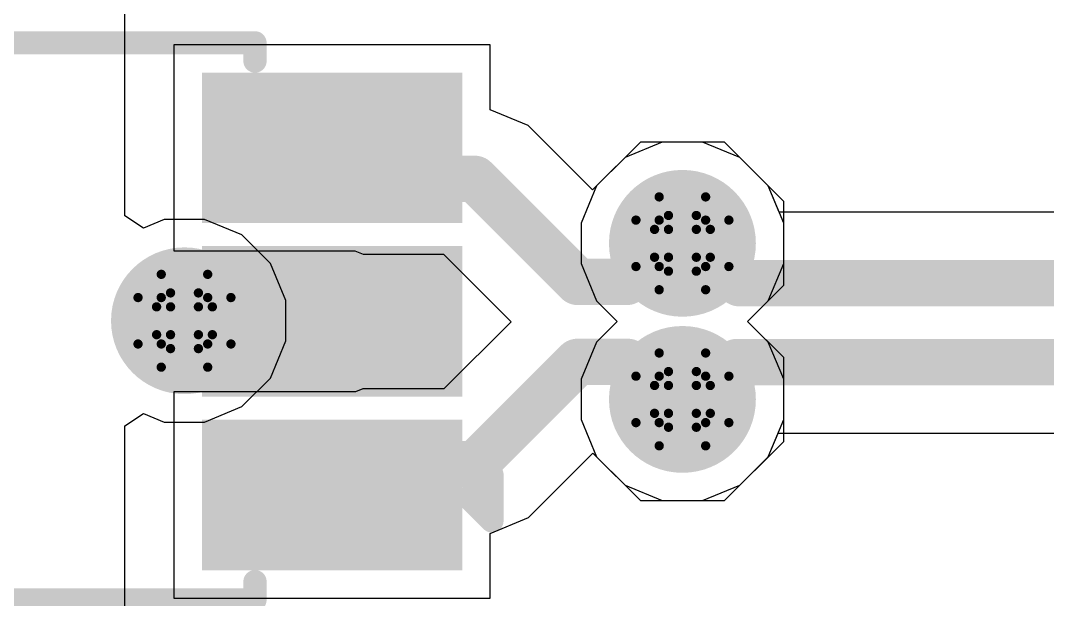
# Model space of a CAD drawing. Header units: inches. Extents: x -4 to 5258, y -4 to 5281.
# Drawn here: x 5.94 to 11.55, y 22.59 to 25.76 of the extents above; entities that cross this region are included whole.
import ezdxf

# ---------------------------------------------------------------- set-up
doc = ezdxf.new("R2010")
doc.units = ezdxf.units.IN
for name, color, linetype in [('Bottom Layer', 5, 'Continuous'), ('Bottom Solder', 6, 'Continuous'), ('Drill Drawing', 1, 'Continuous'), ('Layer 1', 16, 'Continuous'), ('Layer 2', 76, 'Continuous'), ('Top Layer', 1, 'Continuous'), ('Top Overlay', 2, 'Continuous'), ('Top Paste', 8, 'Continuous'), ('Top Solder', 216, 'Continuous'), ('Via Holes', 16, 'Continuous')]:
    doc.layers.add(name, color=color, linetype=linetype)

# ---------------------------------------------------------------- blocks, each defined once
blk = doc.blocks.new('SOT_23_6_26')
at = {"layer": 'Top Layer'}
for points in [[(-1.92, 1.26), (-0.7, 1.26), (-0.7, 0.64), (-1.92, 0.64)], [(0.7, 1.26), (1.92, 1.26), (1.92, 0.64), (0.7, 0.64)], [(-1.92, 0.31), (-0.7, 0.31), (-0.7, -0.31), (-1.92, -0.31)], [(0.7, 0.31), (1.92, 0.31), (1.92, -0.31), (0.7, -0.31)], [(-1.92, -0.64), (-0.7, -0.64), (-0.7, -1.26), (-1.92, -1.26)], [(0.7, -0.64), (1.92, -0.64), (1.92, -1.26), (0.7, -1.26)]]:
    blk.add_hatch(color=1, dxfattribs=at).paths.add_polyline_path(points)
at = {"layer": 'Top Paste'}
for points in [[(-1.92, 1.26), (-0.7, 1.26), (-0.7, 0.64), (-1.92, 0.64)], [(0.7, 1.26), (1.92, 1.26), (1.92, 0.64), (0.7, 0.64)], [(-1.92, 0.31), (-0.7, 0.31), (-0.7, -0.31), (-1.92, -0.31)], [(0.7, 0.31), (1.92, 0.31), (1.92, -0.31), (0.7, -0.31)], [(-1.92, -0.64), (-0.7, -0.64), (-0.7, -1.26), (-1.92, -1.26)], [(0.7, -0.64), (1.92, -0.64), (1.92, -1.26), (0.7, -1.26)]]:
    blk.add_hatch(color=8, dxfattribs=at).paths.add_polyline_path(points)
at = {"layer": 'Top Solder'}
for points in [[(-2.0216, 1.3616), (-0.5984, 1.3616), (-0.5984, 0.5384), (-2.0216, 0.5384)], [(0.5984, 1.3616), (2.0216, 1.3616), (2.0216, 0.5384), (0.5984, 0.5384)], [(-2.0216, 0.4116), (-0.5984, 0.4116), (-0.5984, -0.4116), (-2.0216, -0.4116)], [(0.5984, 0.4116), (2.0216, 0.4116), (2.0216, -0.4116), (0.5984, -0.4116)], [(-2.0216, -0.5384), (-0.5984, -0.5384), (-0.5984, -1.3616), (-2.0216, -1.3616)], [(0.5984, -0.5384), (2.0216, -0.5384), (2.0216, -1.3616), (0.5984, -1.3616)]]:
    blk.add_hatch(color=216, dxfattribs=at).paths.add_polyline_path(points)
at = {"layer": 'Top Overlay'}
for points in [[(-0.889, 1.524, 0.127, 0.127, 0), (-0.889, 1.424, 0.127, 0.127, 0)], [(0.8636, 1.524, 0.127, 0.127, 0), (-0.889, 1.524, 0.127, 0.127, 0)], [(0.8636, 1.524, 0.127, 0.127, 0), (0.8636, 1.424, 0.127, 0.127, 0)], [(-2.1844, 1.0922, 0.127, 0.127, 0), (-2.1844, 0.8382, 0.127, 0.127, 0)], [(-2.0574, 0.9652, 0.127, 0.127, 0), (-2.1844, 1.0922, 0.127, 0.127, 0)], [(-2.0574, 0.9652, 0.127, 0.127, 0), (-2.1844, 0.8382, 0.127, 0.127, 0)], [(-0.889, -1.524, 0.127, 0.127, 0), (-0.889, -1.424, 0.127, 0.127, 0)], [(0.8636, -1.424, 0.127, 0.127, 0), (0.8636, -1.524, 0.127, 0.127, 0)], [(0.8636, -1.524, 0.127, 0.127, 0), (-0.889, -1.524, 0.127, 0.127, 0)]]:
    blk.add_lwpolyline(points, format="xyseb", dxfattribs=at)
for points in [[(-0.9207, 1.524, 0.0635, 0.0635, 1), (-0.8572, 1.524, 0.0635, 0.0635, 1)], [(-0.9207, 1.524, 0.0635, 0.0635, 1), (-0.8572, 1.524, 0.0635, 0.0635, 1)], [(0.8318, 1.524, 0.0635, 0.0635, 1), (0.8953, 1.524, 0.0635, 0.0635, 1)], [(0.8318, 1.524, 0.0635, 0.0635, 1), (0.8953, 1.524, 0.0635, 0.0635, 1)], [(-0.9207, 1.424, 0.0635, 0.0635, 1), (-0.8572, 1.424, 0.0635, 0.0635, 1)], [(0.8318, 1.424, 0.0635, 0.0635, 1), (0.8953, 1.424, 0.0635, 0.0635, 1)], [(-2.2161, 1.0922, 0.0635, 0.0635, 1), (-2.1526, 1.0922, 0.0635, 0.0635, 1)], [(-2.2161, 1.0922, 0.0635, 0.0635, 1), (-2.1526, 1.0922, 0.0635, 0.0635, 1)], [(-2.0892, 0.9652, 0.0635, 0.0635, 1), (-2.0257, 0.9652, 0.0635, 0.0635, 1)], [(-2.0892, 0.9652, 0.0635, 0.0635, 1), (-2.0257, 0.9652, 0.0635, 0.0635, 1)], [(-2.2161, 0.8382, 0.0635, 0.0635, 1), (-2.1526, 0.8382, 0.0635, 0.0635, 1)], [(-2.2161, 0.8382, 0.0635, 0.0635, 1), (-2.1526, 0.8382, 0.0635, 0.0635, 1)], [(-0.9207, -1.424, 0.0635, 0.0635, 1), (-0.8572, -1.424, 0.0635, 0.0635, 1)], [(0.8318, -1.424, 0.0635, 0.0635, 1), (0.8953, -1.424, 0.0635, 0.0635, 1)], [(-0.9207, -1.524, 0.0635, 0.0635, 1), (-0.8572, -1.524, 0.0635, 0.0635, 1)], [(-0.9207, -1.524, 0.0635, 0.0635, 1), (-0.8572, -1.524, 0.0635, 0.0635, 1)], [(0.8318, -1.524, 0.0635, 0.0635, 1), (0.8953, -1.524, 0.0635, 0.0635, 1)], [(0.8318, -1.524, 0.0635, 0.0635, 1), (0.8953, -1.524, 0.0635, 0.0635, 1)]]:
    blk.add_lwpolyline(points, format="xyseb", close=True, dxfattribs=at)

msp = doc.modelspace()

# ---------------------------------------------------------------- hatches: boundary and pattern name
at = {"layer": 'Bottom Layer'}
h = msp.add_hatch(color=5, dxfattribs=at)
edge = h.paths.add_edge_path()
edge.add_arc((9.5588, 24.5396), 0.3, 0, 360)
h = msp.add_hatch(color=5, dxfattribs=at)
edge = h.paths.add_edge_path()
edge.add_arc((6.8363, 24.1159), 0.3, 0, 360)
h = msp.add_hatch(color=5, dxfattribs=at)
edge = h.paths.add_edge_path()
edge.add_arc((9.5588, 23.6856), 0.3, 0, 360)
at = {"layer": 'Bottom Solder'}
h = msp.add_hatch(color=6, dxfattribs=at)
edge = h.paths.add_edge_path()
edge.add_arc((9.5588, 24.5396), 0.4016, 0, 360)
h = msp.add_hatch(color=6, dxfattribs=at)
edge = h.paths.add_edge_path()
edge.add_arc((6.8363, 24.1159), 0.4016, 0, 360)
h = msp.add_hatch(color=6, dxfattribs=at)
edge = h.paths.add_edge_path()
edge.add_arc((9.5588, 23.6856), 0.4016, 0, 360)
at = {"layer": 'Layer 1'}
h = msp.add_hatch(color=16, dxfattribs=at)
edge = h.paths.add_edge_path()
edge.add_arc((9.5588, 24.5396), 0.3, 0, 360)
h = msp.add_hatch(color=16, dxfattribs=at)
edge = h.paths.add_edge_path()
edge.add_arc((6.8363, 24.1159), 0.3, 0, 360)
h = msp.add_hatch(color=16, dxfattribs=at)
edge = h.paths.add_edge_path()
edge.add_arc((9.5588, 23.6856), 0.3, 0, 360)
at = {"layer": 'Layer 2'}
h = msp.add_hatch(color=76, dxfattribs=at)
edge = h.paths.add_edge_path()
edge.add_arc((9.5588, 24.5396), 0.3, 0, 360)
h = msp.add_hatch(color=76, dxfattribs=at)
edge = h.paths.add_edge_path()
edge.add_arc((6.8363, 24.1159), 0.3, 0, 360)
h = msp.add_hatch(color=76, dxfattribs=at)
edge = h.paths.add_edge_path()
edge.add_arc((9.5588, 23.6856), 0.3, 0, 360)
at = {"layer": 'Top Layer'}
h = msp.add_hatch(color=1, dxfattribs=at)
edge = h.paths.add_edge_path()
edge.add_arc((9.5588, 24.5396), 0.3, 0, 360)
h = msp.add_hatch(color=1, dxfattribs=at)
edge = h.paths.add_edge_path()
edge.add_arc((6.8363, 24.1159), 0.3, 0, 360)
msp.add_hatch(color=1, dxfattribs=at).paths.add_polyline_path([(7.643, 23.8152), (7.643, 24.4173), (6.8363, 24.4173), (6.8363, 23.8152)])
h = msp.add_hatch(color=1, dxfattribs=at)
edge = h.paths.add_edge_path()
edge.add_arc((9.5588, 23.6856), 0.3, 0, 360)
at = {"layer": 'Top Solder'}
h = msp.add_hatch(color=216, dxfattribs=at)
edge = h.paths.add_edge_path()
edge.add_arc((9.5588, 24.5396), 0.4016, 0, 360)
h = msp.add_hatch(color=216, dxfattribs=at)
edge = h.paths.add_edge_path()
edge.add_arc((6.8363, 24.1159), 0.4016, 0, 360)
h = msp.add_hatch(color=216, dxfattribs=at)
edge = h.paths.add_edge_path()
edge.add_arc((9.5588, 23.6856), 0.4016, 0, 360)
at = {"layer": 'Via Holes'}
h = msp.add_hatch(color=7, dxfattribs=at)
edge = h.paths.add_edge_path()
edge.add_arc((9.5588, 24.5396), 0.15, 0, 360)
h = msp.add_hatch(color=7, dxfattribs=at)
edge = h.paths.add_edge_path()
edge.add_arc((6.8363, 24.1159), 0.15, 0, 360)
h = msp.add_hatch(color=7, dxfattribs=at)
edge = h.paths.add_edge_path()
edge.add_arc((9.5588, 23.6856), 0.15, 0, 360)

# ---------------------------------------------------------------- linework, layer by layer
at = {"layer": 'Bottom Layer'}
for p, q in [((9.4486, 25.0936), (9.245, 25.0093)), ((9.669, 25.0936), (9.4486, 25.0936)), ((9.8726, 25.0093), (9.669, 25.0936)), ((9.245, 25.0093), (9.0891, 24.8534)), ((10.0284, 24.8534), (9.8726, 25.0093)), ((9.0891, 24.8534), (9.0048, 24.6498)), ((10.0878, 24.71), (10.0284, 24.8534)), ((16.6178, 24.71), (10.0878, 24.71)), ((9.0048, 24.6498), (9.0048, 24.4294)), ((9.0048, 24.4294), (9.0891, 24.2258)), ((9.0891, 24.2258), (9.2023, 24.1126)), ((9.2023, 24.1126), (9.0891, 23.9994)), ((9.0891, 23.9994), (9.0048, 23.7958)), ((9.0048, 23.7958), (9.0048, 23.5754)), ((9.0048, 23.5754), (9.0891, 23.3718)), ((10.0284, 23.3718), (10.0821, 23.5013)), ((10.0821, 23.5013), (13.6179, 23.5013)), ((9.0891, 23.3718), (9.245, 23.216)), ((9.8726, 23.216), (10.0284, 23.3718)), ((9.245, 23.216), (9.4486, 23.1316)), ((9.669, 23.1316), (9.8726, 23.216)), ((9.4486, 23.1316), (9.669, 23.1316))]:
    msp.add_line(p, q, dxfattribs=at)
for points in [[(9.5588, 24.5396, 0.254, 0.254, 0), (9.6524, 24.5396, 0.254, 0.254, 0)], [(9.6524, 24.5396, 0.254, 0.254, 0), (9.8704, 24.3216, 0.254, 0.254, 0)], [(9.8704, 24.3216, 0.254, 0.254, 0), (27.1378, 24.3216, 0.254, 0.254, 0)], [(9.6524, 23.6856, 0.254, 0.254, 0), (9.8566, 23.8898, 0.254, 0.254, 0)], [(9.8566, 23.8898, 0.254, 0.254, 0), (27.3166, 23.8898, 0.254, 0.254, 0)], [(9.5588, 23.6856, 0.254, 0.254, 0), (9.6524, 23.6856, 0.254, 0.254, 0)]]:
    msp.add_lwpolyline(points, format="xyseb", dxfattribs=at)
for points in [[(9.4953, 24.5396, 0.127, 0.127, 1), (9.6223, 24.5396, 0.127, 0.127, 1)], [(9.5889, 24.5396, 0.127, 0.127, 1), (9.7159, 24.5396, 0.127, 0.127, 1)], [(9.5889, 24.5396, 0.127, 0.127, 1), (9.7159, 24.5396, 0.127, 0.127, 1)], [(9.8069, 24.3216, 0.127, 0.127, 1), (9.9339, 24.3216, 0.127, 0.127, 1)], [(9.8069, 24.3216, 0.127, 0.127, 1), (9.9339, 24.3216, 0.127, 0.127, 1)], [(9.7931, 23.8898, 0.127, 0.127, 1), (9.9201, 23.8898, 0.127, 0.127, 1)], [(9.7931, 23.8898, 0.127, 0.127, 1), (9.9201, 23.8898, 0.127, 0.127, 1)], [(9.4953, 23.6856, 0.127, 0.127, 1), (9.6223, 23.6856, 0.127, 0.127, 1)], [(9.5889, 23.6856, 0.127, 0.127, 1), (9.7159, 23.6856, 0.127, 0.127, 1)], [(9.5889, 23.6856, 0.127, 0.127, 1), (9.7159, 23.6856, 0.127, 0.127, 1)]]:
    msp.add_lwpolyline(points, format="xyseb", close=True, dxfattribs=at)
at = {"layer": 'Drill Drawing'}
for points in [[(9.4318, 24.6666, 0.0508, 0.0508, 0), (9.4318, 24.7936, 0.0508, 0.0508, 0)], [(9.4318, 24.7936, 0.0508, 0.0508, 0), (9.6858, 24.7936, 0.0508, 0.0508, 0)], [(9.6858, 24.6666, 0.0508, 0.0508, 0), (9.6858, 24.7936, 0.0508, 0.0508, 0)], [(9.4826, 24.6158, 0.0508, 0.0508, 0), (9.4826, 24.692, 0.0508, 0.0508, 0)], [(9.4826, 24.692, 0.0508, 0.0508, 0), (9.635, 24.692, 0.0508, 0.0508, 0)], [(9.635, 24.6158, 0.0508, 0.0508, 0), (9.635, 24.692, 0.0508, 0.0508, 0)], [(9.3048, 24.4126, 0.0508, 0.0508, 0), (9.3048, 24.6666, 0.0508, 0.0508, 0)], [(9.3048, 24.6666, 0.0508, 0.0508, 0), (9.4318, 24.6666, 0.0508, 0.0508, 0)], [(9.6858, 24.6666, 0.0508, 0.0508, 0), (9.8128, 24.6666, 0.0508, 0.0508, 0)], [(9.8128, 24.4126, 0.0508, 0.0508, 0), (9.8128, 24.6666, 0.0508, 0.0508, 0)], [(9.4064, 24.4634, 0.0508, 0.0508, 0), (9.4064, 24.6158, 0.0508, 0.0508, 0)], [(9.4064, 24.6158, 0.0508, 0.0508, 0), (9.4826, 24.6158, 0.0508, 0.0508, 0)], [(9.635, 24.6158, 0.0508, 0.0508, 0), (9.7112, 24.6158, 0.0508, 0.0508, 0)], [(9.7112, 24.4634, 0.0508, 0.0508, 0), (9.7112, 24.6158, 0.0508, 0.0508, 0)], [(9.4064, 24.4634, 0.0508, 0.0508, 0), (9.4826, 24.4634, 0.0508, 0.0508, 0)], [(9.4826, 24.3872, 0.0508, 0.0508, 0), (9.4826, 24.4634, 0.0508, 0.0508, 0)], [(9.635, 24.4634, 0.0508, 0.0508, 0), (9.7112, 24.4634, 0.0508, 0.0508, 0)], [(9.635, 24.3872, 0.0508, 0.0508, 0), (9.635, 24.4634, 0.0508, 0.0508, 0)], [(9.3048, 24.4126, 0.0508, 0.0508, 0), (9.4318, 24.4126, 0.0508, 0.0508, 0)], [(9.4318, 24.2856, 0.0508, 0.0508, 0), (9.4318, 24.4126, 0.0508, 0.0508, 0)], [(9.6858, 24.4126, 0.0508, 0.0508, 0), (9.8128, 24.4126, 0.0508, 0.0508, 0)], [(9.6858, 24.2856, 0.0508, 0.0508, 0), (9.6858, 24.4126, 0.0508, 0.0508, 0)], [(6.7093, 24.2429, 0.0508, 0.0508, 0), (6.7093, 24.3699, 0.0508, 0.0508, 0)], [(6.7093, 24.3699, 0.0508, 0.0508, 0), (6.9633, 24.3699, 0.0508, 0.0508, 0)], [(6.9633, 24.2429, 0.0508, 0.0508, 0), (6.9633, 24.3699, 0.0508, 0.0508, 0)], [(9.4826, 24.3872, 0.0508, 0.0508, 0), (9.635, 24.3872, 0.0508, 0.0508, 0)], [(6.5823, 23.9889, 0.0508, 0.0508, 0), (6.5823, 24.2429, 0.0508, 0.0508, 0)], [(6.5823, 24.2429, 0.0508, 0.0508, 0), (6.7093, 24.2429, 0.0508, 0.0508, 0)], [(6.7601, 24.1921, 0.0508, 0.0508, 0), (6.7601, 24.2683, 0.0508, 0.0508, 0)], [(6.7601, 24.2683, 0.0508, 0.0508, 0), (6.9125, 24.2683, 0.0508, 0.0508, 0)], [(6.9125, 24.1921, 0.0508, 0.0508, 0), (6.9125, 24.2683, 0.0508, 0.0508, 0)], [(6.9633, 24.2429, 0.0508, 0.0508, 0), (7.0903, 24.2429, 0.0508, 0.0508, 0)], [(7.0903, 23.9889, 0.0508, 0.0508, 0), (7.0903, 24.2429, 0.0508, 0.0508, 0)], [(9.4318, 24.2856, 0.0508, 0.0508, 0), (9.6858, 24.2856, 0.0508, 0.0508, 0)], [(6.6839, 24.0397, 0.0508, 0.0508, 0), (6.6839, 24.1921, 0.0508, 0.0508, 0)], [(6.6839, 24.1921, 0.0508, 0.0508, 0), (6.7601, 24.1921, 0.0508, 0.0508, 0)], [(6.9125, 24.1921, 0.0508, 0.0508, 0), (6.9887, 24.1921, 0.0508, 0.0508, 0)], [(6.9887, 24.0397, 0.0508, 0.0508, 0), (6.9887, 24.1921, 0.0508, 0.0508, 0)], [(6.6839, 24.0397, 0.0508, 0.0508, 0), (6.7601, 24.0397, 0.0508, 0.0508, 0)], [(6.7601, 23.9635, 0.0508, 0.0508, 0), (6.7601, 24.0397, 0.0508, 0.0508, 0)], [(6.9125, 24.0397, 0.0508, 0.0508, 0), (6.9887, 24.0397, 0.0508, 0.0508, 0)], [(6.9125, 23.9635, 0.0508, 0.0508, 0), (6.9125, 24.0397, 0.0508, 0.0508, 0)], [(6.5823, 23.9889, 0.0508, 0.0508, 0), (6.7093, 23.9889, 0.0508, 0.0508, 0)], [(6.7093, 23.8619, 0.0508, 0.0508, 0), (6.7093, 23.9889, 0.0508, 0.0508, 0)], [(6.7601, 23.9635, 0.0508, 0.0508, 0), (6.9125, 23.9635, 0.0508, 0.0508, 0)], [(6.9633, 23.9889, 0.0508, 0.0508, 0), (7.0903, 23.9889, 0.0508, 0.0508, 0)], [(6.9633, 23.8619, 0.0508, 0.0508, 0), (6.9633, 23.9889, 0.0508, 0.0508, 0)], [(9.4318, 23.8126, 0.0508, 0.0508, 0), (9.4318, 23.9396, 0.0508, 0.0508, 0)], [(9.4318, 23.9396, 0.0508, 0.0508, 0), (9.6858, 23.9396, 0.0508, 0.0508, 0)], [(9.6858, 23.8126, 0.0508, 0.0508, 0), (9.6858, 23.9396, 0.0508, 0.0508, 0)], [(6.7093, 23.8619, 0.0508, 0.0508, 0), (6.9633, 23.8619, 0.0508, 0.0508, 0)], [(9.4826, 23.7618, 0.0508, 0.0508, 0), (9.4826, 23.838, 0.0508, 0.0508, 0)], [(9.4826, 23.838, 0.0508, 0.0508, 0), (9.635, 23.838, 0.0508, 0.0508, 0)], [(9.635, 23.7618, 0.0508, 0.0508, 0), (9.635, 23.838, 0.0508, 0.0508, 0)], [(9.3048, 23.5586, 0.0508, 0.0508, 0), (9.3048, 23.8126, 0.0508, 0.0508, 0)], [(9.3048, 23.8126, 0.0508, 0.0508, 0), (9.4318, 23.8126, 0.0508, 0.0508, 0)], [(9.6858, 23.8126, 0.0508, 0.0508, 0), (9.8128, 23.8126, 0.0508, 0.0508, 0)], [(9.8128, 23.5586, 0.0508, 0.0508, 0), (9.8128, 23.8126, 0.0508, 0.0508, 0)], [(9.4064, 23.6094, 0.0508, 0.0508, 0), (9.4064, 23.7618, 0.0508, 0.0508, 0)], [(9.4064, 23.7618, 0.0508, 0.0508, 0), (9.4826, 23.7618, 0.0508, 0.0508, 0)], [(9.635, 23.7618, 0.0508, 0.0508, 0), (9.7112, 23.7618, 0.0508, 0.0508, 0)], [(9.7112, 23.6094, 0.0508, 0.0508, 0), (9.7112, 23.7618, 0.0508, 0.0508, 0)], [(9.3048, 23.5586, 0.0508, 0.0508, 0), (9.4318, 23.5586, 0.0508, 0.0508, 0)], [(9.4064, 23.6094, 0.0508, 0.0508, 0), (9.4826, 23.6094, 0.0508, 0.0508, 0)], [(9.4318, 23.4316, 0.0508, 0.0508, 0), (9.4318, 23.5586, 0.0508, 0.0508, 0)], [(9.4826, 23.5332, 0.0508, 0.0508, 0), (9.4826, 23.6094, 0.0508, 0.0508, 0)], [(9.635, 23.6094, 0.0508, 0.0508, 0), (9.7112, 23.6094, 0.0508, 0.0508, 0)], [(9.635, 23.5332, 0.0508, 0.0508, 0), (9.635, 23.6094, 0.0508, 0.0508, 0)], [(9.6858, 23.5586, 0.0508, 0.0508, 0), (9.8128, 23.5586, 0.0508, 0.0508, 0)], [(9.6858, 23.4316, 0.0508, 0.0508, 0), (9.6858, 23.5586, 0.0508, 0.0508, 0)], [(9.4826, 23.5332, 0.0508, 0.0508, 0), (9.635, 23.5332, 0.0508, 0.0508, 0)], [(9.4318, 23.4316, 0.0508, 0.0508, 0), (9.6858, 23.4316, 0.0508, 0.0508, 0)]]:
    msp.add_lwpolyline(points, format="xyseb", dxfattribs=at)
for points in [[(9.4191, 24.7936, 0.0254, 0.0254, 1), (9.4445, 24.7936, 0.0254, 0.0254, 1)], [(9.4191, 24.7936, 0.0254, 0.0254, 1), (9.4445, 24.7936, 0.0254, 0.0254, 1)], [(9.6731, 24.7936, 0.0254, 0.0254, 1), (9.6985, 24.7936, 0.0254, 0.0254, 1)], [(9.6731, 24.7936, 0.0254, 0.0254, 1), (9.6985, 24.7936, 0.0254, 0.0254, 1)], [(9.4699, 24.692, 0.0254, 0.0254, 1), (9.4953, 24.692, 0.0254, 0.0254, 1)], [(9.4699, 24.692, 0.0254, 0.0254, 1), (9.4953, 24.692, 0.0254, 0.0254, 1)], [(9.6223, 24.692, 0.0254, 0.0254, 1), (9.6477, 24.692, 0.0254, 0.0254, 1)], [(9.6223, 24.692, 0.0254, 0.0254, 1), (9.6477, 24.692, 0.0254, 0.0254, 1)], [(9.2921, 24.6666, 0.0254, 0.0254, 1), (9.3175, 24.6666, 0.0254, 0.0254, 1)], [(9.2921, 24.6666, 0.0254, 0.0254, 1), (9.3175, 24.6666, 0.0254, 0.0254, 1)], [(9.4191, 24.6666, 0.0254, 0.0254, 1), (9.4445, 24.6666, 0.0254, 0.0254, 1)], [(9.4191, 24.6666, 0.0254, 0.0254, 1), (9.4445, 24.6666, 0.0254, 0.0254, 1)], [(9.6731, 24.6666, 0.0254, 0.0254, 1), (9.6985, 24.6666, 0.0254, 0.0254, 1)], [(9.6731, 24.6666, 0.0254, 0.0254, 1), (9.6985, 24.6666, 0.0254, 0.0254, 1)], [(9.8001, 24.6666, 0.0254, 0.0254, 1), (9.8255, 24.6666, 0.0254, 0.0254, 1)], [(9.8001, 24.6666, 0.0254, 0.0254, 1), (9.8255, 24.6666, 0.0254, 0.0254, 1)], [(9.3937, 24.6158, 0.0254, 0.0254, 1), (9.4191, 24.6158, 0.0254, 0.0254, 1)], [(9.3937, 24.6158, 0.0254, 0.0254, 1), (9.4191, 24.6158, 0.0254, 0.0254, 1)], [(9.4699, 24.6158, 0.0254, 0.0254, 1), (9.4953, 24.6158, 0.0254, 0.0254, 1)], [(9.4699, 24.6158, 0.0254, 0.0254, 1), (9.4953, 24.6158, 0.0254, 0.0254, 1)], [(9.6223, 24.6158, 0.0254, 0.0254, 1), (9.6477, 24.6158, 0.0254, 0.0254, 1)], [(9.6223, 24.6158, 0.0254, 0.0254, 1), (9.6477, 24.6158, 0.0254, 0.0254, 1)], [(9.6985, 24.6158, 0.0254, 0.0254, 1), (9.7239, 24.6158, 0.0254, 0.0254, 1)], [(9.6985, 24.6158, 0.0254, 0.0254, 1), (9.7239, 24.6158, 0.0254, 0.0254, 1)], [(9.3937, 24.4634, 0.0254, 0.0254, 1), (9.4191, 24.4634, 0.0254, 0.0254, 1)], [(9.3937, 24.4634, 0.0254, 0.0254, 1), (9.4191, 24.4634, 0.0254, 0.0254, 1)], [(9.4699, 24.4634, 0.0254, 0.0254, 1), (9.4953, 24.4634, 0.0254, 0.0254, 1)], [(9.4699, 24.4634, 0.0254, 0.0254, 1), (9.4953, 24.4634, 0.0254, 0.0254, 1)], [(9.6223, 24.4634, 0.0254, 0.0254, 1), (9.6477, 24.4634, 0.0254, 0.0254, 1)], [(9.6223, 24.4634, 0.0254, 0.0254, 1), (9.6477, 24.4634, 0.0254, 0.0254, 1)], [(9.6985, 24.4634, 0.0254, 0.0254, 1), (9.7239, 24.4634, 0.0254, 0.0254, 1)], [(9.6985, 24.4634, 0.0254, 0.0254, 1), (9.7239, 24.4634, 0.0254, 0.0254, 1)], [(9.2921, 24.4126, 0.0254, 0.0254, 1), (9.3175, 24.4126, 0.0254, 0.0254, 1)], [(9.2921, 24.4126, 0.0254, 0.0254, 1), (9.3175, 24.4126, 0.0254, 0.0254, 1)], [(9.4191, 24.4126, 0.0254, 0.0254, 1), (9.4445, 24.4126, 0.0254, 0.0254, 1)], [(9.4191, 24.4126, 0.0254, 0.0254, 1), (9.4445, 24.4126, 0.0254, 0.0254, 1)], [(9.6731, 24.4126, 0.0254, 0.0254, 1), (9.6985, 24.4126, 0.0254, 0.0254, 1)], [(9.6731, 24.4126, 0.0254, 0.0254, 1), (9.6985, 24.4126, 0.0254, 0.0254, 1)], [(9.8001, 24.4126, 0.0254, 0.0254, 1), (9.8255, 24.4126, 0.0254, 0.0254, 1)], [(9.8001, 24.4126, 0.0254, 0.0254, 1), (9.8255, 24.4126, 0.0254, 0.0254, 1)], [(6.6966, 24.3699, 0.0254, 0.0254, 1), (6.722, 24.3699, 0.0254, 0.0254, 1)], [(6.6966, 24.3699, 0.0254, 0.0254, 1), (6.722, 24.3699, 0.0254, 0.0254, 1)], [(6.9506, 24.3699, 0.0254, 0.0254, 1), (6.976, 24.3699, 0.0254, 0.0254, 1)], [(6.9506, 24.3699, 0.0254, 0.0254, 1), (6.976, 24.3699, 0.0254, 0.0254, 1)], [(9.4699, 24.3872, 0.0254, 0.0254, 1), (9.4953, 24.3872, 0.0254, 0.0254, 1)], [(9.4699, 24.3872, 0.0254, 0.0254, 1), (9.4953, 24.3872, 0.0254, 0.0254, 1)], [(9.6223, 24.3872, 0.0254, 0.0254, 1), (9.6477, 24.3872, 0.0254, 0.0254, 1)], [(9.6223, 24.3872, 0.0254, 0.0254, 1), (9.6477, 24.3872, 0.0254, 0.0254, 1)], [(6.5696, 24.2429, 0.0254, 0.0254, 1), (6.595, 24.2429, 0.0254, 0.0254, 1)], [(6.5696, 24.2429, 0.0254, 0.0254, 1), (6.595, 24.2429, 0.0254, 0.0254, 1)], [(6.6966, 24.2429, 0.0254, 0.0254, 1), (6.722, 24.2429, 0.0254, 0.0254, 1)], [(6.6966, 24.2429, 0.0254, 0.0254, 1), (6.722, 24.2429, 0.0254, 0.0254, 1)], [(6.7474, 24.2683, 0.0254, 0.0254, 1), (6.7728, 24.2683, 0.0254, 0.0254, 1)], [(6.7474, 24.2683, 0.0254, 0.0254, 1), (6.7728, 24.2683, 0.0254, 0.0254, 1)], [(6.8998, 24.2683, 0.0254, 0.0254, 1), (6.9252, 24.2683, 0.0254, 0.0254, 1)], [(6.8998, 24.2683, 0.0254, 0.0254, 1), (6.9252, 24.2683, 0.0254, 0.0254, 1)], [(6.9506, 24.2429, 0.0254, 0.0254, 1), (6.976, 24.2429, 0.0254, 0.0254, 1)], [(6.9506, 24.2429, 0.0254, 0.0254, 1), (6.976, 24.2429, 0.0254, 0.0254, 1)], [(7.0776, 24.2429, 0.0254, 0.0254, 1), (7.103, 24.2429, 0.0254, 0.0254, 1)], [(7.0776, 24.2429, 0.0254, 0.0254, 1), (7.103, 24.2429, 0.0254, 0.0254, 1)], [(9.4191, 24.2856, 0.0254, 0.0254, 1), (9.4445, 24.2856, 0.0254, 0.0254, 1)], [(9.4191, 24.2856, 0.0254, 0.0254, 1), (9.4445, 24.2856, 0.0254, 0.0254, 1)], [(9.6731, 24.2856, 0.0254, 0.0254, 1), (9.6985, 24.2856, 0.0254, 0.0254, 1)], [(9.6731, 24.2856, 0.0254, 0.0254, 1), (9.6985, 24.2856, 0.0254, 0.0254, 1)], [(6.6712, 24.1921, 0.0254, 0.0254, 1), (6.6966, 24.1921, 0.0254, 0.0254, 1)], [(6.6712, 24.1921, 0.0254, 0.0254, 1), (6.6966, 24.1921, 0.0254, 0.0254, 1)], [(6.7474, 24.1921, 0.0254, 0.0254, 1), (6.7728, 24.1921, 0.0254, 0.0254, 1)], [(6.7474, 24.1921, 0.0254, 0.0254, 1), (6.7728, 24.1921, 0.0254, 0.0254, 1)], [(6.8998, 24.1921, 0.0254, 0.0254, 1), (6.9252, 24.1921, 0.0254, 0.0254, 1)], [(6.8998, 24.1921, 0.0254, 0.0254, 1), (6.9252, 24.1921, 0.0254, 0.0254, 1)], [(6.976, 24.1921, 0.0254, 0.0254, 1), (7.0014, 24.1921, 0.0254, 0.0254, 1)], [(6.976, 24.1921, 0.0254, 0.0254, 1), (7.0014, 24.1921, 0.0254, 0.0254, 1)], [(6.6712, 24.0397, 0.0254, 0.0254, 1), (6.6966, 24.0397, 0.0254, 0.0254, 1)], [(6.6712, 24.0397, 0.0254, 0.0254, 1), (6.6966, 24.0397, 0.0254, 0.0254, 1)], [(6.7474, 24.0397, 0.0254, 0.0254, 1), (6.7728, 24.0397, 0.0254, 0.0254, 1)], [(6.7474, 24.0397, 0.0254, 0.0254, 1), (6.7728, 24.0397, 0.0254, 0.0254, 1)], [(6.8998, 24.0397, 0.0254, 0.0254, 1), (6.9252, 24.0397, 0.0254, 0.0254, 1)], [(6.8998, 24.0397, 0.0254, 0.0254, 1), (6.9252, 24.0397, 0.0254, 0.0254, 1)], [(6.976, 24.0397, 0.0254, 0.0254, 1), (7.0014, 24.0397, 0.0254, 0.0254, 1)], [(6.976, 24.0397, 0.0254, 0.0254, 1), (7.0014, 24.0397, 0.0254, 0.0254, 1)], [(6.5696, 23.9889, 0.0254, 0.0254, 1), (6.595, 23.9889, 0.0254, 0.0254, 1)], [(6.5696, 23.9889, 0.0254, 0.0254, 1), (6.595, 23.9889, 0.0254, 0.0254, 1)], [(6.6966, 23.9889, 0.0254, 0.0254, 1), (6.722, 23.9889, 0.0254, 0.0254, 1)], [(6.6966, 23.9889, 0.0254, 0.0254, 1), (6.722, 23.9889, 0.0254, 0.0254, 1)], [(6.7474, 23.9635, 0.0254, 0.0254, 1), (6.7728, 23.9635, 0.0254, 0.0254, 1)], [(6.7474, 23.9635, 0.0254, 0.0254, 1), (6.7728, 23.9635, 0.0254, 0.0254, 1)], [(6.8998, 23.9635, 0.0254, 0.0254, 1), (6.9252, 23.9635, 0.0254, 0.0254, 1)], [(6.8998, 23.9635, 0.0254, 0.0254, 1), (6.9252, 23.9635, 0.0254, 0.0254, 1)], [(6.9506, 23.9889, 0.0254, 0.0254, 1), (6.976, 23.9889, 0.0254, 0.0254, 1)], [(6.9506, 23.9889, 0.0254, 0.0254, 1), (6.976, 23.9889, 0.0254, 0.0254, 1)], [(7.0776, 23.9889, 0.0254, 0.0254, 1), (7.103, 23.9889, 0.0254, 0.0254, 1)], [(7.0776, 23.9889, 0.0254, 0.0254, 1), (7.103, 23.9889, 0.0254, 0.0254, 1)], [(9.4191, 23.9396, 0.0254, 0.0254, 1), (9.4445, 23.9396, 0.0254, 0.0254, 1)], [(9.4191, 23.9396, 0.0254, 0.0254, 1), (9.4445, 23.9396, 0.0254, 0.0254, 1)], [(9.6731, 23.9396, 0.0254, 0.0254, 1), (9.6985, 23.9396, 0.0254, 0.0254, 1)], [(9.6731, 23.9396, 0.0254, 0.0254, 1), (9.6985, 23.9396, 0.0254, 0.0254, 1)], [(6.6966, 23.8619, 0.0254, 0.0254, 1), (6.722, 23.8619, 0.0254, 0.0254, 1)], [(6.6966, 23.8619, 0.0254, 0.0254, 1), (6.722, 23.8619, 0.0254, 0.0254, 1)], [(6.9506, 23.8619, 0.0254, 0.0254, 1), (6.976, 23.8619, 0.0254, 0.0254, 1)], [(6.9506, 23.8619, 0.0254, 0.0254, 1), (6.976, 23.8619, 0.0254, 0.0254, 1)], [(9.4699, 23.838, 0.0254, 0.0254, 1), (9.4953, 23.838, 0.0254, 0.0254, 1)], [(9.4699, 23.838, 0.0254, 0.0254, 1), (9.4953, 23.838, 0.0254, 0.0254, 1)], [(9.6223, 23.838, 0.0254, 0.0254, 1), (9.6477, 23.838, 0.0254, 0.0254, 1)], [(9.6223, 23.838, 0.0254, 0.0254, 1), (9.6477, 23.838, 0.0254, 0.0254, 1)], [(9.2921, 23.8126, 0.0254, 0.0254, 1), (9.3175, 23.8126, 0.0254, 0.0254, 1)], [(9.2921, 23.8126, 0.0254, 0.0254, 1), (9.3175, 23.8126, 0.0254, 0.0254, 1)], [(9.4191, 23.8126, 0.0254, 0.0254, 1), (9.4445, 23.8126, 0.0254, 0.0254, 1)], [(9.4191, 23.8126, 0.0254, 0.0254, 1), (9.4445, 23.8126, 0.0254, 0.0254, 1)], [(9.6731, 23.8126, 0.0254, 0.0254, 1), (9.6985, 23.8126, 0.0254, 0.0254, 1)], [(9.6731, 23.8126, 0.0254, 0.0254, 1), (9.6985, 23.8126, 0.0254, 0.0254, 1)], [(9.8001, 23.8126, 0.0254, 0.0254, 1), (9.8255, 23.8126, 0.0254, 0.0254, 1)], [(9.8001, 23.8126, 0.0254, 0.0254, 1), (9.8255, 23.8126, 0.0254, 0.0254, 1)], [(9.3937, 23.7618, 0.0254, 0.0254, 1), (9.4191, 23.7618, 0.0254, 0.0254, 1)], [(9.3937, 23.7618, 0.0254, 0.0254, 1), (9.4191, 23.7618, 0.0254, 0.0254, 1)], [(9.4699, 23.7618, 0.0254, 0.0254, 1), (9.4953, 23.7618, 0.0254, 0.0254, 1)], [(9.4699, 23.7618, 0.0254, 0.0254, 1), (9.4953, 23.7618, 0.0254, 0.0254, 1)], [(9.6223, 23.7618, 0.0254, 0.0254, 1), (9.6477, 23.7618, 0.0254, 0.0254, 1)], [(9.6223, 23.7618, 0.0254, 0.0254, 1), (9.6477, 23.7618, 0.0254, 0.0254, 1)], [(9.6985, 23.7618, 0.0254, 0.0254, 1), (9.7239, 23.7618, 0.0254, 0.0254, 1)], [(9.6985, 23.7618, 0.0254, 0.0254, 1), (9.7239, 23.7618, 0.0254, 0.0254, 1)], [(9.2921, 23.5586, 0.0254, 0.0254, 1), (9.3175, 23.5586, 0.0254, 0.0254, 1)], [(9.2921, 23.5586, 0.0254, 0.0254, 1), (9.3175, 23.5586, 0.0254, 0.0254, 1)], [(9.3937, 23.6094, 0.0254, 0.0254, 1), (9.4191, 23.6094, 0.0254, 0.0254, 1)], [(9.3937, 23.6094, 0.0254, 0.0254, 1), (9.4191, 23.6094, 0.0254, 0.0254, 1)], [(9.4191, 23.5586, 0.0254, 0.0254, 1), (9.4445, 23.5586, 0.0254, 0.0254, 1)], [(9.4191, 23.5586, 0.0254, 0.0254, 1), (9.4445, 23.5586, 0.0254, 0.0254, 1)], [(9.4699, 23.6094, 0.0254, 0.0254, 1), (9.4953, 23.6094, 0.0254, 0.0254, 1)], [(9.4699, 23.6094, 0.0254, 0.0254, 1), (9.4953, 23.6094, 0.0254, 0.0254, 1)], [(9.6223, 23.6094, 0.0254, 0.0254, 1), (9.6477, 23.6094, 0.0254, 0.0254, 1)], [(9.6223, 23.6094, 0.0254, 0.0254, 1), (9.6477, 23.6094, 0.0254, 0.0254, 1)], [(9.6731, 23.5586, 0.0254, 0.0254, 1), (9.6985, 23.5586, 0.0254, 0.0254, 1)], [(9.6731, 23.5586, 0.0254, 0.0254, 1), (9.6985, 23.5586, 0.0254, 0.0254, 1)], [(9.6985, 23.6094, 0.0254, 0.0254, 1), (9.7239, 23.6094, 0.0254, 0.0254, 1)], [(9.6985, 23.6094, 0.0254, 0.0254, 1), (9.7239, 23.6094, 0.0254, 0.0254, 1)], [(9.8001, 23.5586, 0.0254, 0.0254, 1), (9.8255, 23.5586, 0.0254, 0.0254, 1)], [(9.8001, 23.5586, 0.0254, 0.0254, 1), (9.8255, 23.5586, 0.0254, 0.0254, 1)], [(9.4699, 23.5332, 0.0254, 0.0254, 1), (9.4953, 23.5332, 0.0254, 0.0254, 1)], [(9.4699, 23.5332, 0.0254, 0.0254, 1), (9.4953, 23.5332, 0.0254, 0.0254, 1)], [(9.6223, 23.5332, 0.0254, 0.0254, 1), (9.6477, 23.5332, 0.0254, 0.0254, 1)], [(9.6223, 23.5332, 0.0254, 0.0254, 1), (9.6477, 23.5332, 0.0254, 0.0254, 1)], [(9.4191, 23.4316, 0.0254, 0.0254, 1), (9.4445, 23.4316, 0.0254, 0.0254, 1)], [(9.4191, 23.4316, 0.0254, 0.0254, 1), (9.4445, 23.4316, 0.0254, 0.0254, 1)], [(9.6731, 23.4316, 0.0254, 0.0254, 1), (9.6985, 23.4316, 0.0254, 0.0254, 1)], [(9.6731, 23.4316, 0.0254, 0.0254, 1), (9.6985, 23.4316, 0.0254, 0.0254, 1)]]:
    msp.add_lwpolyline(points, format="xyseb", close=True, dxfattribs=at)
at = {"layer": 'Layer 1'}
for p, q in [((9.4486, 25.0936), (9.245, 25.0093)), ((9.669, 25.0936), (9.4486, 25.0936)), ((9.8726, 25.0093), (9.669, 25.0936)), ((9.245, 25.0093), (9.0891, 24.8534)), ((10.0284, 24.8534), (9.8726, 25.0093)), ((9.0891, 24.8534), (9.0048, 24.6498)), ((10.1128, 24.6498), (10.0284, 24.8534)), ((9.0048, 24.6498), (9.0048, 24.4294)), ((10.1128, 24.4294), (10.1128, 24.6498)), ((9.0048, 24.4294), (9.0891, 24.2258)), ((10.0284, 24.2258), (10.1128, 24.4294)), ((9.0891, 24.2258), (9.2023, 24.1126)), ((9.9152, 24.1126), (10.0284, 24.2258)), ((9.2023, 24.1126), (9.0891, 23.9994)), ((10.0284, 23.9994), (9.9152, 24.1126)), ((9.0891, 23.9994), (9.0048, 23.7958)), ((10.1128, 23.7958), (10.0284, 23.9994)), ((9.0048, 23.7958), (9.0048, 23.5754)), ((10.1128, 23.5754), (10.1128, 23.7958)), ((9.0048, 23.5754), (9.0891, 23.3718)), ((10.0284, 23.3718), (10.1128, 23.5754)), ((9.0891, 23.3718), (9.245, 23.216)), ((9.8726, 23.216), (10.0284, 23.3718)), ((9.245, 23.216), (9.4486, 23.1316)), ((9.669, 23.1316), (9.8726, 23.216)), ((9.4486, 23.1316), (9.669, 23.1316))]:
    msp.add_line(p, q, dxfattribs=at)
at = {"layer": 'Layer 2'}
for p, q in [((6.5108, 24.6907), (6.5108, 35.7227)), ((9.4486, 25.0936), (9.245, 25.0093)), ((9.669, 25.0936), (9.4486, 25.0936)), ((9.8726, 25.0093), (9.669, 25.0936)), ((9.245, 25.0093), (9.0891, 24.8534)), ((10.0284, 24.8534), (9.8726, 25.0093)), ((9.0891, 24.8534), (9.0048, 24.6498)), ((10.1128, 24.6498), (10.0284, 24.8534)), ((6.6124, 24.6228), (6.5108, 24.6907)), ((6.7261, 24.6699), (6.6124, 24.6228)), ((6.9465, 24.6699), (6.7261, 24.6699)), ((7.1501, 24.5856), (6.9465, 24.6699)), ((9.0048, 24.6498), (9.0048, 24.4294)), ((10.1128, 24.4294), (10.1128, 24.6498)), ((7.306, 24.4297), (7.1501, 24.5856)), ((7.3903, 24.2261), (7.306, 24.4297)), ((9.0048, 24.4294), (9.0891, 24.2258)), ((10.0284, 24.2258), (10.1128, 24.4294)), ((7.3903, 24.0057), (7.3903, 24.2261)), ((9.0891, 24.2258), (9.2023, 24.1126)), ((9.9152, 24.1126), (10.0284, 24.2258)), ((9.2023, 24.1126), (9.0891, 23.9994)), ((10.0284, 23.9994), (9.9152, 24.1126)), ((7.306, 23.8021), (7.3903, 24.0057)), ((9.0891, 23.9994), (9.0048, 23.7958)), ((10.1128, 23.7958), (10.0284, 23.9994)), ((7.1501, 23.6462), (7.306, 23.8021)), ((9.0048, 23.7958), (9.0048, 23.5754)), ((10.1128, 23.5754), (10.1128, 23.7958)), ((6.9465, 23.5619), (7.1501, 23.6462)), ((6.5108, 23.5411), (6.6124, 23.609)), ((6.6124, 23.609), (6.7261, 23.5619)), ((6.5108, 19.8313), (6.5108, 23.5411)), ((6.7261, 23.5619), (6.9465, 23.5619)), ((9.0048, 23.5754), (9.0891, 23.3718)), ((10.0284, 23.3718), (10.1128, 23.5754)), ((9.0891, 23.3718), (9.245, 23.216)), ((9.8726, 23.216), (10.0284, 23.3718)), ((9.245, 23.216), (9.4486, 23.1316)), ((9.669, 23.1316), (9.8726, 23.216)), ((9.4486, 23.1316), (9.669, 23.1316))]:
    msp.add_line(p, q, dxfattribs=at)
at = {"layer": 'Top Layer'}
for p, q in [((8.507, 25.6266), (6.779, 25.6266)), ((6.779, 25.6266), (6.779, 24.4986)), ((8.507, 25.27), (8.507, 25.6266)), ((8.715, 25.1838), (8.507, 25.27)), ((9.0672, 24.8316), (8.715, 25.1838)), ((9.3293, 25.0936), (9.0672, 24.8316)), ((9.7882, 25.0936), (9.3293, 25.0936)), ((10.1128, 24.7691), (9.7882, 25.0936)), ((10.1128, 24.3101), (10.1128, 24.7691)), ((6.779, 24.4986), (7.768, 24.4986)), ((7.768, 24.4986), (7.8134, 24.4798)), ((7.8134, 24.4798), (8.2526, 24.4798)), ((8.2526, 24.4798), (8.6218, 24.1105)), ((9.9152, 24.1126), (10.1128, 24.3101)), ((8.6218, 24.1105), (8.2546, 23.7433)), ((10.1128, 23.9151), (9.9152, 24.1126)), ((10.1128, 23.4561), (10.1128, 23.9151)), ((7.7709, 23.7266), (6.779, 23.7266)), ((6.779, 23.7266), (6.779, 22.5986)), ((7.8113, 23.7433), (7.7709, 23.7266)), ((8.2546, 23.7433), (7.8113, 23.7433)), ((9.7882, 23.1316), (10.1128, 23.4561)), ((8.7171, 23.0393), (9.0693, 23.3916)), ((9.0693, 23.3916), (9.3293, 23.1316)), ((9.3293, 23.1316), (9.7882, 23.1316)), ((8.507, 22.9523), (8.7171, 23.0393)), ((8.507, 22.5986), (8.507, 22.9523)), ((6.779, 22.5986), (8.507, 22.5986))]:
    msp.add_line(p, q, dxfattribs=at)
for points in [[(7.643, 25.0626, 0.254, 0.254, 0), (7.8134, 24.8922, 0.254, 0.254, 0)], [(7.8134, 24.8922, 0.254, 0.254, 0), (8.4234, 24.8922, 0.254, 0.254, 0)], [(8.4234, 24.8922, 0.254, 0.254, 0), (8.9871, 24.3285, 0.254, 0.254, 0)], [(9.254, 24.3285, 0.254, 0.254, 0), (9.4651, 24.5396, 0.254, 0.254, 0)], [(9.4651, 24.5396, 0.254, 0.254, 0), (9.5588, 24.5396, 0.254, 0.254, 0)], [(8.9871, 24.3285, 0.254, 0.254, 0), (9.254, 24.3285, 0.254, 0.254, 0)], [(8.4254, 23.3309, 0.254, 0.254, 0), (8.9852, 23.8907, 0.254, 0.254, 0)], [(8.9852, 23.8907, 0.254, 0.254, 0), (9.2601, 23.8907, 0.254, 0.254, 0)], [(9.2601, 23.8907, 0.254, 0.254, 0), (9.4651, 23.6856, 0.254, 0.254, 0)], [(9.4651, 23.6856, 0.254, 0.254, 0), (9.5588, 23.6856, 0.254, 0.254, 0)], [(7.643, 23.1626, 0.254, 0.254, 0), (7.8113, 23.3309, 0.254, 0.254, 0)], [(7.8113, 23.3309, 0.254, 0.254, 0), (8.4254, 23.3309, 0.254, 0.254, 0)]]:
    msp.add_lwpolyline(points, format="xyseb", dxfattribs=at)
for points in [[(7.5795, 25.0626, 0.127, 0.127, 1), (7.7065, 25.0626, 0.127, 0.127, 1)], [(7.7499, 24.8922, 0.127, 0.127, 1), (7.8769, 24.8922, 0.127, 0.127, 1)], [(7.7499, 24.8922, 0.127, 0.127, 1), (7.8769, 24.8922, 0.127, 0.127, 1)], [(8.3599, 24.8922, 0.127, 0.127, 1), (8.4869, 24.8922, 0.127, 0.127, 1)], [(8.3599, 24.8922, 0.127, 0.127, 1), (8.4869, 24.8922, 0.127, 0.127, 1)], [(9.4016, 24.5396, 0.127, 0.127, 1), (9.5286, 24.5396, 0.127, 0.127, 1)], [(9.4016, 24.5396, 0.127, 0.127, 1), (9.5286, 24.5396, 0.127, 0.127, 1)], [(9.4953, 24.5396, 0.127, 0.127, 1), (9.6223, 24.5396, 0.127, 0.127, 1)], [(8.9236, 24.3285, 0.127, 0.127, 1), (9.0506, 24.3285, 0.127, 0.127, 1)], [(8.9236, 24.3285, 0.127, 0.127, 1), (9.0506, 24.3285, 0.127, 0.127, 1)], [(9.1905, 24.3285, 0.127, 0.127, 1), (9.3175, 24.3285, 0.127, 0.127, 1)], [(9.1905, 24.3285, 0.127, 0.127, 1), (9.3175, 24.3285, 0.127, 0.127, 1)], [(8.9217, 23.8907, 0.127, 0.127, 1), (9.0487, 23.8907, 0.127, 0.127, 1)], [(8.9217, 23.8907, 0.127, 0.127, 1), (9.0487, 23.8907, 0.127, 0.127, 1)], [(9.1966, 23.8907, 0.127, 0.127, 1), (9.3236, 23.8907, 0.127, 0.127, 1)], [(9.1966, 23.8907, 0.127, 0.127, 1), (9.3236, 23.8907, 0.127, 0.127, 1)], [(9.4016, 23.6856, 0.127, 0.127, 1), (9.5286, 23.6856, 0.127, 0.127, 1)], [(9.4016, 23.6856, 0.127, 0.127, 1), (9.5286, 23.6856, 0.127, 0.127, 1)], [(9.4953, 23.6856, 0.127, 0.127, 1), (9.6223, 23.6856, 0.127, 0.127, 1)], [(7.7478, 23.3309, 0.127, 0.127, 1), (7.8748, 23.3309, 0.127, 0.127, 1)], [(7.7478, 23.3309, 0.127, 0.127, 1), (7.8748, 23.3309, 0.127, 0.127, 1)], [(8.3619, 23.3309, 0.127, 0.127, 1), (8.4889, 23.3309, 0.127, 0.127, 1)], [(8.3619, 23.3309, 0.127, 0.127, 1), (8.4889, 23.3309, 0.127, 0.127, 1)], [(7.5795, 23.1626, 0.127, 0.127, 1), (7.7065, 23.1626, 0.127, 0.127, 1)]]:
    msp.add_lwpolyline(points, format="xyseb", close=True, dxfattribs=at)

# ---------------------------------------------------------------- block references
at = {"rotation": 180}
msp.add_blockref('SOT_23_6_26', (6.333, 24.1126), dxfattribs=at)

doc.saveas('drawing.dxf')
